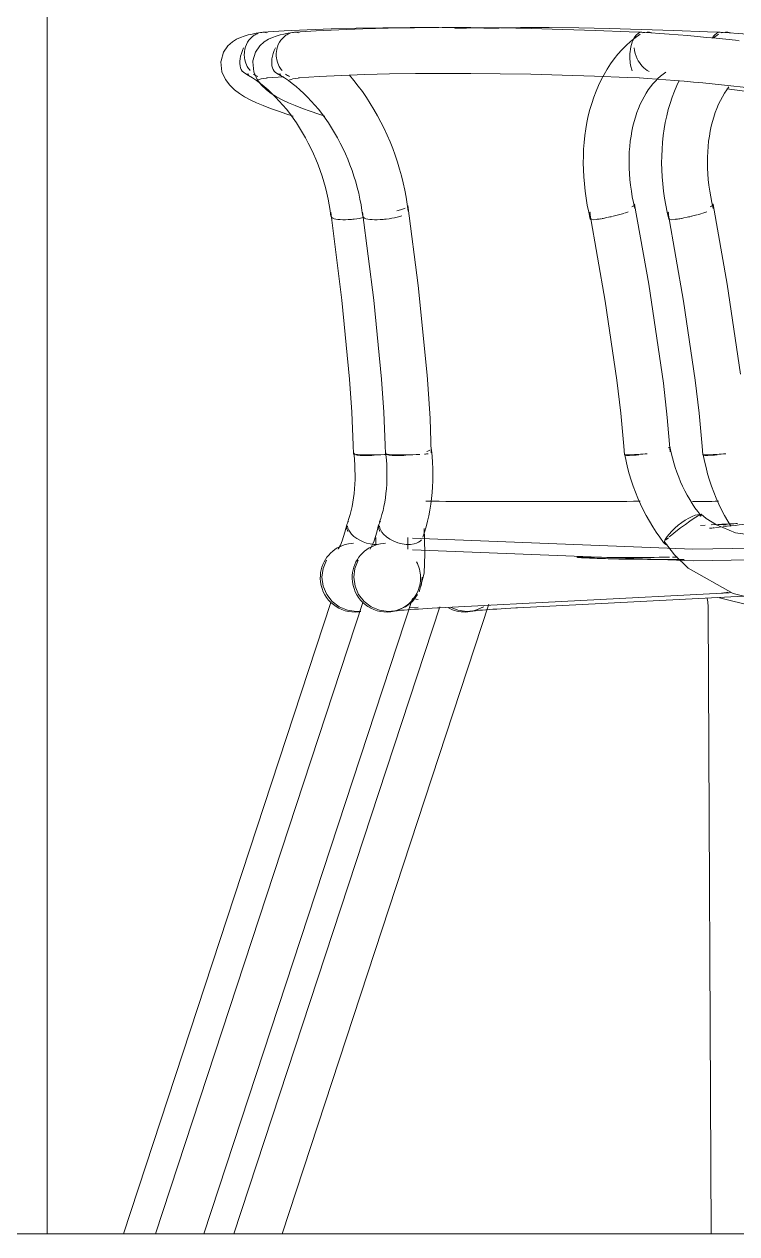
# Model space of a CAD drawing. Header units: inches. Extents: x 20230 to 40520, y -638 to 835.
# Drawn here: x 29224.53 to 29240.1, y 2 to 28.43 of the extents above; entities that cross this region are included whole.
import ezdxf

# ---------------------------------------------------------------- set-up
doc = ezdxf.new("R2010")
doc.units = ezdxf.units.IN
doc.header["$MEASUREMENT"] = 0
doc.layers.add('A-GLAZ-CWMG', color=51, linetype='Continuous', lineweight=9)
doc.layers.add('I-FURN', color=30, linetype='Continuous', lineweight=9)

# ---------------------------------------------------------------- blocks, each defined once
blk = doc.blocks.new('HermanMiller_Collection_Air-Chair_SideChair_Arms - Arms-457867-Elevation - South')
at = {"layer": 'I-FURN'}
for p, q in [((26166.627, 27.627), (26166.625, 27.605)), ((26167.619, 27.253), (26168.001, 27.278)), ((26169.369, 17.42), (26169.396, 17.342)), ((26170.007, 17.209), (26170.007, 17.045)), ((26178.247, 15.711), (26177.515, 15.893)), ((26169.026, 15.793), (26164.5, 2)), ((26169.68, 15.603), (26169.584, 15.597)), ((26170.736, 15.677), (26170.935, 15.688)), ((26177.265, 15.645), (26177.333, 2))]:
    blk.add_line(p, q, dxfattribs=at)
at = {"layer": 'I-FURN', "flags": 128}
for points in [[(26167.539, 28.25), (26168.008, 28.28), (26168.505, 28.306), (26169.029, 28.326), (26169.58, 28.34), (26170.157, 28.35), (26170.759, 28.353), (26171.384, 28.352), (26172.033, 28.345), (26172.704, 28.332)], [(26166.627, 27.627), (26166.682, 27.817), (26166.777, 27.954), (26166.875, 28.041), (26166.967, 28.098), (26167.052, 28.137), (26167.135, 28.167), (26167.219, 28.191), (26167.304, 28.211), (26167.394, 28.228), (26167.488, 28.243), (26167.515, 28.247)], [(26166.625, 27.605), (26166.647, 27.389), (26166.722, 27.218), (26166.817, 27.092), (26166.919, 26.996), (26167.027, 26.915), (26167.142, 26.843), (26167.266, 26.776), (26167.401, 26.712), (26167.548, 26.648), (26167.707, 26.586), (26167.879, 26.523), (26168.064, 26.461), (26168.199, 26.418)], [(26167.144, 27.355), (26167.23, 27.306), (26167.315, 27.252), (26167.401, 27.193), (26167.486, 27.13), (26167.571, 27.062), (26167.654, 26.99), (26167.737, 26.913), (26167.819, 26.833), (26167.899, 26.748), (26167.978, 26.66), (26168.055, 26.567), (26168.13, 26.472), (26168.203, 26.372), (26168.274, 26.27), (26168.343, 26.164), (26168.409, 26.056), (26168.472, 25.944), (26168.533, 25.831), (26168.59, 25.715), (26168.645, 25.597), (26168.697, 25.477), (26168.745, 25.355), (26168.79, 25.233), (26168.832, 25.109), (26168.87, 24.984), (26168.905, 24.858), (26168.936, 24.732), (26168.963, 24.605), (26168.987, 24.479), (26169.007, 24.353), (26169.023, 24.228)], [(26167.427, 27.21), (26167.436, 27.213), (26167.462, 27.221), (26167.501, 27.231), (26167.553, 27.241), (26167.616, 27.251), (26167.644, 27.256)], [(26182.19, 26.363), (26181.845, 26.423), (26181.492, 26.482), (26181.132, 26.54), (26180.765, 26.597), (26180.392, 26.653), (26180.014, 26.708), (26179.632, 26.762), (26179.245, 26.815), (26178.854, 26.867), (26178.461, 26.917), (26178.065, 26.965), (26177.671, 27.012)], [(26169.022, 24.323), (26169.264, 22.401), (26169.434, 20.671)], [(26169.434, 20.671), (26169.485, 19.953), (26169.515, 19.232), (26169.52, 19.041)], [(26169.394, 17.551), (26169.421, 17.631), (26169.445, 17.714), (26169.467, 17.8), (26169.487, 17.889), (26169.505, 17.981), (26169.519, 18.076), (26169.532, 18.174), (26169.541, 18.274), (26169.548, 18.376), (26169.553, 18.48), (26169.554, 18.585), (26169.552, 18.692), (26169.548, 18.801), (26169.541, 18.91), (26169.531, 19.02), (26169.528, 19.052)], [(26169.184, 16.955), (26169.194, 16.971), (26169.233, 17.046), (26169.271, 17.139), (26169.331, 17.328), (26169.371, 17.486)], [(26169.414, 17.57), (26169.375, 17.498), (26169.369, 17.42)], [(26169.339, 17.056), (26169.412, 17.074), (26169.469, 17.084), (26169.522, 17.092)], [(26168.831, 16.344), (26168.855, 16.537), (26168.928, 16.717), (26168.928, 16.719)], [(26169.584, 15.597), (26169.391, 15.622), (26169.21, 15.697), (26169.054, 15.816), (26168.934, 15.97), (26168.858, 16.151), (26168.831, 16.344)], [(26177.244, 15.882), (26177.25, 15.846), (26177.255, 15.809), (26177.259, 15.772), (26177.262, 15.734), (26177.264, 15.696), (26177.265, 15.658), (26177.265, 15.645)]]:
    blk.add_lwpolyline(points, dxfattribs=at)
at = {"layer": 'I-FURN'}
for centre, major_axis, ratio, start_param, end_param in [((26167.385, 27.793), (0.241, 0.438), 0.575844, 0.052593, 0.576192), ((26167.385, 27.793), (0.241, 0.438), 0.575844, 1.623389, 2.146988), ((26167.385, 27.793), (0.241, 0.438), 0.575844, 2.146988, 3.141593), ((26167.385, 27.793), (0.241, 0.438), 0.575844, 3.194186, 3.455985), ((26169.52, 24.285), (0.497, 0.057), 0.234229, 3.138866, 3.141593), ((26169.52, 24.285), (0.497, 0.057), 0.234229, 3.400666, 3.924264), ((26169.52, 24.285), (0.497, 0.057), 0.234229, 3.934469, 4.447863), ((26169.52, 24.285), (0.497, 0.057), 0.234229, 4.46996, 4.709663), ((26169.52, 24.285), (0.497, 0.057), 0.234229, 4.712874, 5.170262), ((26170.02, 19.052), (0.5, 0.01), 0.069551, 2.877975, 3.139774), ((26170.02, 19.052), (0.5, 0.01), 0.069551, 3.141593, 3.925172), ((26170.025, 19.106), (0.497, 0.055), 0.180952, 3.008611, 3.27041), ((26170.025, 19.106), (0.497, 0.055), 0.180952, 3.532209, 3.794009), ((26170.025, 19.106), (0.497, 0.055), 0.180952, 3.794009, 4.579407), ((26170.02, 19.052), (0.5, 0.01), 0.069551, 3.925172, 5.234169), ((26169.866, 17.385), (-0.471, 0.167), 0.596783, 0.315622, 0.839221), ((26169.866, 17.385), (-0.471, 0.167), 0.596783, 0, 0.053822), ((26169.866, 17.385), (-0.471, 0.167), 0.596783, 0.839221, 2.148218), ((26169.541, 16.334), (-0.202, 0.722), 0.995009, 0, 1.3209), ((26169.541, 16.334), (-0.202, 0.722), 0.995009, 1.3209, 2.891696), ((26169.541, 16.334), (-0.202, 0.722), 0.995009, 2.891696, 3.04967)]:
    blk.add_ellipse(centre, major_axis=major_axis, ratio=ratio, start_param=start_param, end_param=end_param, dxfattribs=at)
for points, knots in [([(26167.437, 28.228), (26167.406, 28.217), (26167.315, 28.172), (26167.193, 28.042), (26167.147, 27.899), (26167.138, 27.825)], [-0.7142857, -0.7142857, -0.7142857, -0.7142857, -0.5714286, -0.2857143, 0, 0, 0, 0]), ([(26167.138, 27.704), (26167.14, 27.689), (26167.15, 27.618), (26167.187, 27.513), (26167.239, 27.44), (26167.263, 27.413)], [-0.8457972, -0.8457972, -0.8457972, -0.8457972, -0.7857143, -0.5714286, -0.4285714, -0.4285714, -0.4285714, -0.4285714])]:
    blk.add_open_spline(points, degree=3, knots=knots, dxfattribs=at)
for points in [[(26167.634, 28.245), (26167.594, 28.252), (26167.554, 28.252), (26167.515, 28.247)], [(26167.138, 27.825), (26167.134, 27.788), (26167.134, 27.751), (26167.137, 27.713)], [(26167.339, 27.338), (26167.367, 27.317), (26167.396, 27.298), (26167.428, 27.286)]]:
    blk.add_open_spline(points, degree=3, dxfattribs=at)
blk = doc.blocks.new('HermanMiller_Collection_Air-Chair_SideChair_Arms - Arms-V22-Elevation - South')
at = {"layer": 'I-FURN'}
for p, q in [((26177.489, 28.206), (26177.384, 28.13)), ((26173.103, 15.675), (26178.042, 15.933)), ((26171.404, 15.698), (26166.909, 2)), ((26167.961, 2), (26172.476, 15.757)), ((26172.122, 15.608), (26171.993, 15.597)), ((26172.365, 15.697), (26172.185, 15.622))]:
    blk.add_line(p, q, dxfattribs=at)
at = {"layer": 'I-FURN', "flags": 128}
for points in [[(26171.734, 28.334), (26171.989, 28.34), (26172.566, 28.35), (26173.167, 28.353), (26173.793, 28.352), (26174.442, 28.345), (26175.113, 28.332), (26175.805, 28.314), (26176.518, 28.291), (26177.249, 28.263), (26177.525, 28.251)], [(26177.527, 28.251), (26177.722, 28.238), (26177.921, 28.224), (26178.121, 28.209), (26178.325, 28.193), (26178.53, 28.176), (26178.737, 28.158), (26178.945, 28.139), (26179.155, 28.118), (26179.365, 28.097), (26179.575, 28.075), (26179.651, 28.066)], [(26176.632, 27.193), (26176.582, 27.088), (26176.528, 26.961), (26176.478, 26.83), (26176.434, 26.697), (26176.394, 26.561), (26176.359, 26.422), (26176.329, 26.281), (26176.304, 26.138), (26176.284, 25.993), (26176.268, 25.845), (26176.257, 25.697), (26176.251, 25.547), (26176.249, 25.395), (26176.253, 25.243), (26176.261, 25.09), (26176.273, 24.936), (26176.29, 24.782), (26176.312, 24.628), (26176.338, 24.474), (26176.368, 24.32), (26176.403, 24.167)], [(26177.719, 27.059), (26177.67, 26.991), (26177.622, 26.918), (26177.577, 26.842), (26177.534, 26.761), (26177.493, 26.676), (26177.455, 26.587), (26177.42, 26.495), (26177.388, 26.399), (26177.359, 26.299), (26177.333, 26.196), (26177.311, 26.091), (26177.292, 25.982), (26177.276, 25.87), (26177.264, 25.756), (26177.255, 25.64), (26177.251, 25.521), (26177.249, 25.401), (26177.252, 25.279), (26177.258, 25.156), (26177.268, 25.032), (26177.282, 24.907), (26177.3, 24.781), (26177.321, 24.655), (26177.346, 24.529), (26177.375, 24.402)], [(26177.973, 20.78), (26177.68, 22.744), (26177.372, 24.486)], [(26176.39, 24.299), (26176.727, 22.377), (26176.982, 20.647)], [(26176.982, 20.647), (26177.068, 19.929), (26177.134, 19.207), (26177.148, 19.017)], [(26177.158, 19.015), (26177.185, 18.877), (26177.218, 18.74), (26177.254, 18.603), (26177.295, 18.468), (26177.34, 18.334), (26177.389, 18.201), (26177.442, 18.07), (26177.499, 17.941), (26177.56, 17.815), (26177.625, 17.69), (26177.694, 17.568), (26177.758, 17.462)], [(26171.993, 15.597), (26171.799, 15.622), (26171.637, 15.687)], [(26172.118, 15.604), (26172.126, 15.605), (26172.15, 15.608), (26172.184, 15.612), (26172.228, 15.617), (26172.28, 15.622), (26172.34, 15.627), (26172.407, 15.632), (26172.482, 15.638), (26172.564, 15.644), (26172.652, 15.649), (26172.746, 15.655), (26172.846, 15.661), (26172.953, 15.667), (26173.065, 15.673), (26173.103, 15.675)]]:
    blk.add_lwpolyline(points, dxfattribs=at)
at = {"layer": 'I-FURN'}
for centre, major_axis, ratio, start_param, end_param in [((26177.771, 27.793), (-0.282, 0.413), 0.716528, 5.57384, 6.097439), ((26176.881, 24.392), (0.491, 0.093), 0.137076, 2.870839, 3.394437), ((26176.889, 24.285), (0.486, 0.118), 0.11091, 5.243425, 5.473623), ((26176.881, 24.392), (0.491, 0.093), 0.137076, 5.750632, 6.274231), ((26176.881, 24.392), (0.491, 0.093), 0.137076, 0, 0.252845), ((26176.889, 24.285), (0.486, 0.118), 0.11091, 2.855629, 3.902826), ((26176.889, 24.285), (0.486, 0.118), 0.11091, 3.927624, 4.164626), ((26176.889, 24.285), (0.486, 0.118), 0.11091, 4.19201, 4.426425), ((26176.889, 24.285), (0.486, 0.118), 0.11091, 4.449878, 4.688225), ((26176.889, 24.285), (0.486, 0.118), 0.11091, 4.712693, 4.950024), ((26176.889, 24.285), (0.486, 0.118), 0.11091, 4.976849, 5.211823), ((26177.647, 19.052), (0.499, 0.035), 0.020295, 3.927394, 4.712792), ((26177.649, 19.106), (0.492, 0.091), 0.107353, 2.992907, 4.040105), ((26177.647, 19.052), (0.499, 0.035), 0.020295, 2.880196, 3.141593), ((26177.647, 19.052), (0.499, 0.035), 0.020295, 3.141996, 3.927394), ((26177.649, 19.106), (0.492, 0.091), 0.107353, 4.040105, 4.301904), ((26171.95, 16.334), (-0.202, 0.722), 0.995009, 2.368097, 2.891696), ((26171.95, 16.334), (-0.202, 0.722), 0.995009, 2.891696, 3.415295)]:
    blk.add_ellipse(centre, major_axis=major_axis, ratio=ratio, start_param=start_param, end_param=end_param, dxfattribs=at)
blk.add_open_spline([(26177.525, 28.251), (26177.509, 28.251), (26177.466, 28.244), (26177.41, 28.197), (26177.369, 28.145), (26177.355, 28.12)], degree=3, knots=[-0.9184321, -0.9184321, -0.9184321, -0.9184321, -0.7857143, -0.5714286, -0.4285714, -0.4285714, -0.4285714, -0.4285714], dxfattribs=at)
blk.add_open_spline([(26176.92, 18.001), (26177.109, 18.002), (26177.3, 18.002), (26177.49, 18.003)], degree=3, dxfattribs=at)
blk = doc.blocks.new('HermanMiller_Collection_Air-Chair_SideChair_Arms - Arms-V26-Elevation - South')
at = {"layer": 'I-FURN'}
for p, q in [((26167.324, 27.627), (26167.322, 27.605)), ((26177.201, 17.48), (26177.101, 17.475)), ((26177.496, 17.496), (26177.33, 17.487)), ((26170.065, 17.42), (26170.093, 17.342)), ((26170.704, 17.209), (26170.704, 16.958)), ((26176.344, 17.159), (26176.397, 17.207)), ((26171.02, 16.344), (26170.996, 16.151)), ((26166.25, 2), (26170.805, 15.882)), ((26170.804, 15.882), (26170.935, 15.86)), ((26171.391, 15.675), (26177.58, 15.998)), ((26169.723, 15.793), (26165.197, 2)), ((26170.41, 15.608), (26170.281, 15.597))]:
    blk.add_line(p, q, dxfattribs=at)
at = {"layer": 'I-FURN', "flags": 128}
for points in [[(26168.236, 28.25), (26168.705, 28.28), (26169.202, 28.306), (26169.726, 28.326), (26170.277, 28.34), (26170.854, 28.35), (26171.455, 28.353), (26172.081, 28.352), (26172.73, 28.345), (26173.401, 28.332), (26174.093, 28.314), (26174.806, 28.291), (26175.537, 28.263), (26175.813, 28.251)], [(26167.324, 27.627), (26167.379, 27.817), (26167.474, 27.954), (26167.572, 28.041), (26167.664, 28.098), (26167.749, 28.137), (26167.832, 28.167), (26167.916, 28.191), (26168.001, 28.211), (26168.091, 28.228), (26168.185, 28.243), (26168.212, 28.247)], [(26175.777, 28.206), (26175.672, 28.13), (26175.572, 28.048), (26175.475, 27.961), (26175.383, 27.868), (26175.296, 27.77), (26175.213, 27.667), (26175.135, 27.559), (26175.061, 27.447), (26174.993, 27.331), (26174.929, 27.211), (26174.87, 27.088), (26174.816, 26.961), (26174.766, 26.83), (26174.722, 26.697), (26174.682, 26.561), (26174.647, 26.422), (26174.617, 26.281), (26174.592, 26.138), (26174.572, 25.993), (26174.556, 25.845), (26174.545, 25.697), (26174.539, 25.547), (26174.537, 25.395), (26174.541, 25.243), (26174.549, 25.09), (26174.561, 24.936), (26174.578, 24.782), (26174.6, 24.628), (26174.626, 24.474), (26174.656, 24.32), (26174.691, 24.167)], [(26175.815, 28.251), (26176.01, 28.238), (26176.209, 28.224), (26176.41, 28.209), (26176.613, 28.193), (26176.818, 28.176), (26177.025, 28.158), (26177.233, 28.139), (26177.443, 28.118), (26177.653, 28.097), (26177.863, 28.075), (26177.939, 28.066)], [(26167.322, 27.605), (26167.344, 27.389), (26167.419, 27.218), (26167.514, 27.092), (26167.616, 26.996), (26167.724, 26.915), (26167.839, 26.843), (26167.963, 26.776), (26168.098, 26.712), (26168.245, 26.648), (26168.404, 26.586), (26168.576, 26.523), (26168.761, 26.461), (26168.896, 26.418)], [(26167.841, 27.355), (26167.927, 27.306), (26168.012, 27.252), (26168.098, 27.193), (26168.183, 27.13), (26168.268, 27.062), (26168.351, 26.99), (26168.434, 26.913), (26168.516, 26.833), (26168.596, 26.748), (26168.675, 26.66), (26168.752, 26.567), (26168.827, 26.472), (26168.9, 26.372), (26168.971, 26.27), (26169.04, 26.164), (26169.106, 26.056), (26169.169, 25.944), (26169.23, 25.831), (26169.287, 25.715), (26169.342, 25.597), (26169.394, 25.477), (26169.442, 25.355), (26169.487, 25.233), (26169.529, 25.109), (26169.567, 24.984), (26169.602, 24.858), (26169.633, 24.732), (26169.66, 24.605), (26169.684, 24.479), (26169.704, 24.353), (26169.72, 24.228)], [(26168.124, 27.21), (26168.133, 27.213), (26168.159, 27.221), (26168.198, 27.231), (26168.25, 27.241), (26168.313, 27.251), (26168.341, 27.256)], [(26168.316, 27.253), (26168.77, 27.283), (26169.254, 27.307), (26169.766, 27.327), (26170.306, 27.341), (26170.873, 27.35), (26171.466, 27.353), (26172.084, 27.352), (26172.725, 27.344), (26173.389, 27.332), (26174.075, 27.314), (26174.781, 27.291), (26175.506, 27.263), (26175.762, 27.252)], [(26169.432, 27.313), (26169.529, 27.196), (26169.623, 27.076), (26169.714, 26.953), (26169.802, 26.826), (26169.886, 26.696), (26169.967, 26.563), (26170.045, 26.427), (26170.118, 26.289), (26170.189, 26.148), (26170.255, 26.005), (26170.318, 25.86), (26170.376, 25.713), (26170.431, 25.564), (26170.481, 25.414), (26170.527, 25.263), (26170.569, 25.111), (26170.607, 24.958), (26170.64, 24.804), (26170.669, 24.65), (26170.694, 24.496), (26170.714, 24.342)], [(26176.341, 27.38), (26176.282, 27.337), (26176.224, 27.29), (26176.167, 27.239), (26176.112, 27.183), (26176.059, 27.123), (26176.007, 27.059), (26175.958, 26.991), (26175.91, 26.918), (26175.865, 26.842), (26175.822, 26.761), (26175.781, 26.676), (26175.743, 26.587), (26175.708, 26.495), (26175.676, 26.399), (26175.647, 26.299), (26175.622, 26.196), (26175.599, 26.091), (26175.58, 25.982), (26175.564, 25.87), (26175.552, 25.756), (26175.543, 25.64), (26175.539, 25.521), (26175.537, 25.401), (26175.54, 25.279), (26175.546, 25.156), (26175.556, 25.032), (26175.57, 24.907), (26175.588, 24.781), (26175.609, 24.655), (26175.634, 24.529), (26175.663, 24.402)], [(26175.761, 27.252), (26175.951, 27.24), (26176.144, 27.226), (26176.34, 27.212), (26176.539, 27.196), (26176.74, 27.179), (26176.942, 27.162), (26177.146, 27.143), (26177.351, 27.123), (26177.557, 27.102), (26177.763, 27.08), (26177.829, 27.072)], [(26182.887, 26.363), (26182.542, 26.423), (26182.189, 26.482), (26181.829, 26.54), (26181.462, 26.597), (26181.089, 26.653), (26180.711, 26.708), (26180.328, 26.762), (26179.942, 26.815), (26179.551, 26.867), (26179.158, 26.917), (26178.762, 26.965), (26178.365, 27.012), (26177.967, 27.057), (26177.829, 27.072)], [(26169.719, 24.323), (26169.961, 22.401), (26170.131, 20.671)], [(26171.128, 20.756), (26170.932, 22.72), (26170.709, 24.462)], [(26176.261, 20.78), (26175.968, 22.744), (26175.66, 24.486)], [(26174.678, 24.299), (26175.015, 22.377), (26175.27, 20.647)], [(26170.131, 20.671), (26170.182, 19.953), (26170.212, 19.232), (26170.217, 19.041)], [(26171.217, 19.062), (26171.191, 19.812), (26171.144, 20.56), (26171.128, 20.756)], [(26175.27, 20.647), (26175.356, 19.929), (26175.422, 19.207), (26175.436, 19.017)], [(26176.434, 19.086), (26176.371, 19.837), (26176.287, 20.584), (26176.261, 20.78)], [(26170.091, 17.551), (26170.118, 17.631), (26170.142, 17.714), (26170.164, 17.8), (26170.184, 17.889), (26170.202, 17.981), (26170.216, 18.076), (26170.229, 18.174), (26170.238, 18.274), (26170.245, 18.376), (26170.249, 18.48), (26170.251, 18.585), (26170.249, 18.692), (26170.245, 18.801), (26170.238, 18.91), (26170.228, 19.02), (26170.225, 19.052)], [(26171.034, 17.218), (26171.072, 17.332), (26171.106, 17.448), (26171.137, 17.567), (26171.164, 17.688), (26171.187, 17.812), (26171.207, 17.937), (26171.223, 18.064), (26171.235, 18.192), (26171.244, 18.322), (26171.249, 18.453), (26171.251, 18.585), (26171.249, 18.719), (26171.244, 18.853), (26171.235, 18.987), (26171.223, 19.122), (26171.219, 19.161)], [(26177.102, 17.694), (26177.039, 17.778), (26176.977, 17.864), (26176.918, 17.953), (26176.862, 18.045), (26176.808, 18.138), (26176.757, 18.234), (26176.708, 18.333), (26176.663, 18.432), (26176.621, 18.534), (26176.582, 18.637), (26176.546, 18.741), (26176.513, 18.846), (26176.483, 18.953), (26176.457, 19.059), (26176.435, 19.167), (26176.429, 19.197)], [(26175.446, 19.015), (26175.474, 18.877), (26175.506, 18.74), (26175.542, 18.603), (26175.583, 18.468), (26175.628, 18.334), (26175.677, 18.201), (26175.73, 18.07), (26175.787, 17.941), (26175.848, 17.815), (26175.913, 17.69), (26175.982, 17.568), (26176.054, 17.448), (26176.13, 17.331), (26176.21, 17.217), (26176.293, 17.106), (26176.317, 17.075)], [(26176.662, 17.42), (26176.767, 17.498), (26176.868, 17.57), (26176.958, 17.633), (26177.032, 17.681), (26177.084, 17.711), (26177.111, 17.721)], [(26177.111, 17.721), (26177.111, 17.711), (26177.084, 17.681)], [(26179.534, 17.091), (26177.865, 17.316), (26177.447, 17.486), (26177.223, 17.627), (26177.114, 17.72)], [(26169.88, 16.955), (26169.891, 16.971), (26169.93, 17.046), (26169.968, 17.139), (26170.028, 17.328), (26170.068, 17.486)], [(26170.111, 17.57), (26170.072, 17.498), (26170.065, 17.42)], [(26177.483, 17.495), (26177.508, 17.497), (26177.535, 17.498), (26177.562, 17.5), (26177.591, 17.502), (26177.621, 17.504), (26177.653, 17.505), (26177.685, 17.507), (26177.719, 17.509), (26177.755, 17.511), (26177.791, 17.512), (26177.829, 17.514), (26177.867, 17.516), (26177.907, 17.518)], [(26170.806, 17.195), (26176.929, 16.956), (26183.061, 17.063), (26186.857, 17.303)], [(26170.951, 16.024), (26171.06, 16.433), (26171.08, 16.858), (26171.073, 17.166), (26171.061, 17.406)], [(26176.416, 17.224), (26176.471, 17.27), (26176.561, 17.342), (26176.662, 17.42)], [(26170.036, 17.056), (26170.108, 17.074), (26170.166, 17.084), (26170.219, 17.092)], [(26170.806, 16.945), (26176.943, 16.706), (26183.089, 16.814), (26186.861, 17.053)], [(26179.402, 15.597), (26177.813, 15.991), (26176.831, 16.544), (26176.529, 16.833), (26176.314, 17.12)], [(26169.528, 16.344), (26169.552, 16.537), (26169.625, 16.717), (26169.625, 16.719)], [(26170.281, 15.597), (26170.087, 15.622), (26169.907, 15.697), (26169.751, 15.816), (26169.631, 15.97), (26169.555, 16.151), (26169.528, 16.344)], [(26170.92, 15.964), (26170.806, 15.816), (26170.653, 15.697), (26170.474, 15.622)], [(26177.593, 15.999), (26177.61, 16), (26177.63, 16.001), (26177.651, 16.003), (26177.675, 16.004), (26177.7, 16.006), (26177.727, 16.007), (26177.756, 16.009)], [(26170.406, 15.604), (26170.414, 15.605), (26170.438, 15.608), (26170.472, 15.612), (26170.516, 15.617), (26170.568, 15.622), (26170.628, 15.627), (26170.696, 15.632), (26170.77, 15.638), (26170.852, 15.644), (26170.94, 15.649), (26171.034, 15.655), (26171.134, 15.661), (26171.241, 15.667), (26171.353, 15.673), (26171.391, 15.675)]]:
    blk.add_lwpolyline(points, dxfattribs=at)
at = {"layer": 'I-FURN'}
for centre, major_axis, ratio, start_param, end_param in [((26168.082, 27.793), (0.241, 0.438), 0.575844, 0.052593, 0.576192), ((26176.059, 27.793), (-0.282, 0.413), 0.716528, 5.57384, 6.097439), ((26168.082, 27.793), (0.241, 0.438), 0.575844, 1.623389, 2.146988), ((26176.059, 27.793), (-0.282, 0.413), 0.716528, 0.861451, 1.38505), ((26168.082, 27.793), (0.241, 0.438), 0.575844, 2.146988, 3.141593), ((26176.059, 27.793), (-0.282, 0.413), 0.716528, 1.38505, 2.170448), ((26168.082, 27.793), (0.241, 0.438), 0.575844, 3.194186, 3.455985), ((26170.214, 24.392), (0.495, 0.07), 0.185134, 5.21887, 5.480669), ((26170.214, 24.392), (0.495, 0.07), 0.185134, 5.480669, 5.742468), ((26175.169, 24.392), (0.491, 0.093), 0.137076, 2.870839, 3.394437), ((26175.177, 24.285), (0.486, 0.118), 0.11091, 5.243425, 5.473623), ((26175.169, 24.392), (0.491, 0.093), 0.137076, 5.750632, 6.274231), ((26175.169, 24.392), (0.491, 0.093), 0.137076, 0, 0.252845), ((26170.217, 24.285), (0.497, 0.057), 0.234229, 3.138866, 3.141593), ((26170.217, 24.285), (0.497, 0.057), 0.234229, 3.400666, 3.924264), ((26170.217, 24.285), (0.497, 0.057), 0.234229, 3.934469, 4.447863), ((26170.217, 24.285), (0.497, 0.057), 0.234229, 4.46996, 4.709663), ((26170.217, 24.285), (0.497, 0.057), 0.234229, 4.712874, 5.233261), ((26170.217, 24.285), (0.497, 0.057), 0.234229, 5.235334, 5.495061), ((26175.177, 24.285), (0.486, 0.118), 0.11091, 2.855629, 3.902826), ((26175.177, 24.285), (0.486, 0.118), 0.11091, 3.927624, 4.164626), ((26175.177, 24.285), (0.486, 0.118), 0.11091, 4.19201, 4.426425), ((26175.177, 24.285), (0.486, 0.118), 0.11091, 4.449878, 4.688225), ((26175.177, 24.285), (0.486, 0.118), 0.11091, 4.712693, 5.211823), ((26170.717, 19.052), (0.5, 0.01), 0.069551, 2.877975, 3.139774), ((26170.717, 19.052), (0.5, 0.01), 0.069551, 3.141593, 3.925172), ((26170.722, 19.106), (0.497, 0.055), 0.180952, 3.008611, 3.27041), ((26170.717, 19.052), (0.5, 0.01), 0.069551, 5.495969, 5.757768), ((26170.722, 19.106), (0.497, 0.055), 0.180952, 5.626605, 5.888404), ((26175.935, 19.052), (0.499, 0.035), 0.020295, 3.927394, 4.712792), ((26175.937, 19.106), (0.492, 0.091), 0.107353, 5.872701, 6.396299), ((26170.722, 19.106), (0.497, 0.055), 0.180952, 3.532209, 3.794009), ((26170.722, 19.106), (0.497, 0.055), 0.180952, 3.794009, 4.579407), ((26170.717, 19.052), (0.5, 0.01), 0.069551, 3.925172, 5.234169), ((26175.937, 19.106), (0.492, 0.091), 0.107353, 2.992907, 4.040105), ((26175.935, 19.052), (0.499, 0.035), 0.020295, 2.880196, 3.141593), ((26175.935, 19.052), (0.499, 0.035), 0.020295, 3.141996, 3.927394), ((26175.937, 19.106), (0.492, 0.091), 0.107353, 4.040105, 4.301904), ((26176.71, 17.385), (0.393, 0.31), 0.26753, 6.12901, 6.914408), ((26170.563, 17.385), (-0.471, 0.167), 0.596783, 0.315622, 0.839221), ((26170.563, 17.385), (-0.471, 0.167), 0.596783, 0, 0.053822), ((26176.71, 17.385), (0.393, 0.31), 0.26753, 0.631223, 2.202019), ((26172.738, 101.858), (0, 84.69), 0.707107, 3.219886, 3.231438), ((26170.563, 17.385), (-0.471, 0.167), 0.596783, 0.839221, 2.410017), ((26176.71, 17.385), (0.393, 0.31), 0.26753, 2.202019, 3.511016), ((26172.738, 101.858), (0, 84.69), 0.707107, 3.217739, 3.219523), ((26170.238, 16.334), (-0.202, 0.722), 0.995009, 0, 1.3209), ((26170.563, 17.385), (-0.471, 0.167), 0.596783, 2.410017, 2.933616), ((26170.238, 16.334), (-0.202, 0.722), 0.995009, 4.462492, 4.922139), ((26170.238, 16.334), (-0.202, 0.722), 0.995009, 1.3209, 2.891696), ((26170.238, 16.334), (-0.202, 0.722), 0.995009, 2.891696, 4.462492)]:
    blk.add_ellipse(centre, major_axis=major_axis, ratio=ratio, start_param=start_param, end_param=end_param, dxfattribs=at)
for points, knots in [([(26168.134, 28.228), (26168.103, 28.217), (26168.012, 28.172), (26167.89, 28.042), (26167.843, 27.899), (26167.835, 27.825)], [-0.7142857, -0.7142857, -0.7142857, -0.7142857, -0.5714286, -0.2857143, 0, 0, 0, 0]), ([(26175.813, 28.251), (26175.797, 28.251), (26175.755, 28.244), (26175.679, 28.185), (26175.602, 28.042), (26175.57, 27.899), (26175.562, 27.825)], [-0.9184321, -0.9184321, -0.9184321, -0.9184321, -0.7857143, -0.5714286, -0.2857143, 0, 0, 0, 0]), ([(26175.562, 27.825), (26175.555, 27.77), (26175.552, 27.656), (26175.571, 27.514), (26175.594, 27.438), (26175.604, 27.411)], [-1, -1, -1, -1, -0.7857143, -0.5714286, -0.4285714, -0.4285714, -0.4285714, -0.4285714]), ([(26167.835, 27.704), (26167.837, 27.689), (26167.847, 27.618), (26167.883, 27.513), (26167.936, 27.44), (26167.96, 27.413)], [-0.8457972, -0.8457972, -0.8457972, -0.8457972, -0.7857143, -0.5714286, -0.4285714, -0.4285714, -0.4285714, -0.4285714]), ([(26171.096, 18.004), (26171.88, 18), (26173.42, 17.997), (26175.007, 18.001), (26175.779, 18.003)], [-0.9316515, -0.9316515, -0.9316515, -0.9316515, -0.5, -0.0947431, -0.0947431, -0.0947431, -0.0947431]), ([(26175.464, 16.74), (26175.406, 16.741), (26175.267, 16.743), (26175.021, 16.75), (26174.776, 16.758), (26174.568, 16.767), (26174.429, 16.776), (26174.397, 16.78), (26174.397, 16.781)], [-1, -1, -1, -1, -0.875, -0.75, -0.625, -0.5, -0.375, -0.2500483, -0.2500483, -0.2500483, -0.2500483]), ([(26174.58, 16.784), (26174.897, 16.779), (26175.51, 16.774), (26176.123, 16.778), (26176.418, 16.782)], [-1, -1, -1, -1, -0.5, -0.0346692, -0.0346692, -0.0346692, -0.0346692]), ([(26176.743, 16.733), (26176.634, 16.733), (26176.207, 16.732), (26175.781, 16.735), (26175.464, 16.74)], [-0.6716507, -0.6716507, -0.6716507, -0.6716507, -0.5, 0, 0, 0, 0])]:
    blk.add_open_spline(points, degree=3, knots=knots, dxfattribs=at)
for points in [[(26168.331, 28.245), (26168.291, 28.252), (26168.251, 28.252), (26168.212, 28.247)], [(26167.835, 27.825), (26167.831, 27.788), (26167.831, 27.751), (26167.834, 27.713)], [(26168.036, 27.338), (26168.064, 27.317), (26168.093, 27.298), (26168.125, 27.286)], [(26177.661, 17.479), (26177.614, 17.491), (26177.567, 17.497), (26177.519, 17.496)], [(26174.397, 16.781), (26174.397, 16.783), (26174.429, 16.785), (26174.522, 16.784), (26174.58, 16.784)], [(26176.485, 16.783), (26176.517, 16.784), (26176.554, 16.784), (26176.593, 16.784)], [(26177.556, 15.997), (26177.604, 15.998), (26177.651, 16.004), (26177.697, 16.017)]]:
    blk.add_open_spline(points, degree=3, dxfattribs=at)
blk = doc.blocks.new('Rectangular Mullion - Exterior 2_ x 4_5_-1135280-Elevation - South')
at = {"layer": 'A-GLAZ-CWMG'}
blk.add_line((26161.828, 2), (26125.64, 2), dxfattribs=at)
blk = doc.blocks.new('Rectangular Mullion - Exterior 2_ x 4_5_-1142343-Elevation - South')
at = {"layer": 'A-GLAZ-CWMG'}
for q in [(26018.078, 96), (26016.078, 2)]:
    blk.add_line((26018.078, 2), q, dxfattribs=at)

msp = doc.modelspace()

# ---------------------------------------------------------------- block references
at = {"layer": 'A-GLAZ-CWMG'}
for name, p in [('Rectangular Mullion - Exterior 2_ x 4_5_-1142343-Elevation - South', (3206.955, 0)), ('Rectangular Mullion - Exterior 2_ x 4_5_-1135280-Elevation - South', (3098.393, 0))]:
    msp.add_blockref(name, p, dxfattribs=at)
at = {"layer": 'I-FURN'}
for name in ['HermanMiller_Collection_Air-Chair_SideChair_Arms - Arms-457867-Elevation - South', 'HermanMiller_Collection_Air-Chair_SideChair_Arms - Arms-V26-Elevation - South', 'HermanMiller_Collection_Air-Chair_SideChair_Arms - Arms-V22-Elevation - South']:
    msp.add_blockref(name, (3062.205, 0), dxfattribs=at)

doc.saveas('drawing.dxf')
